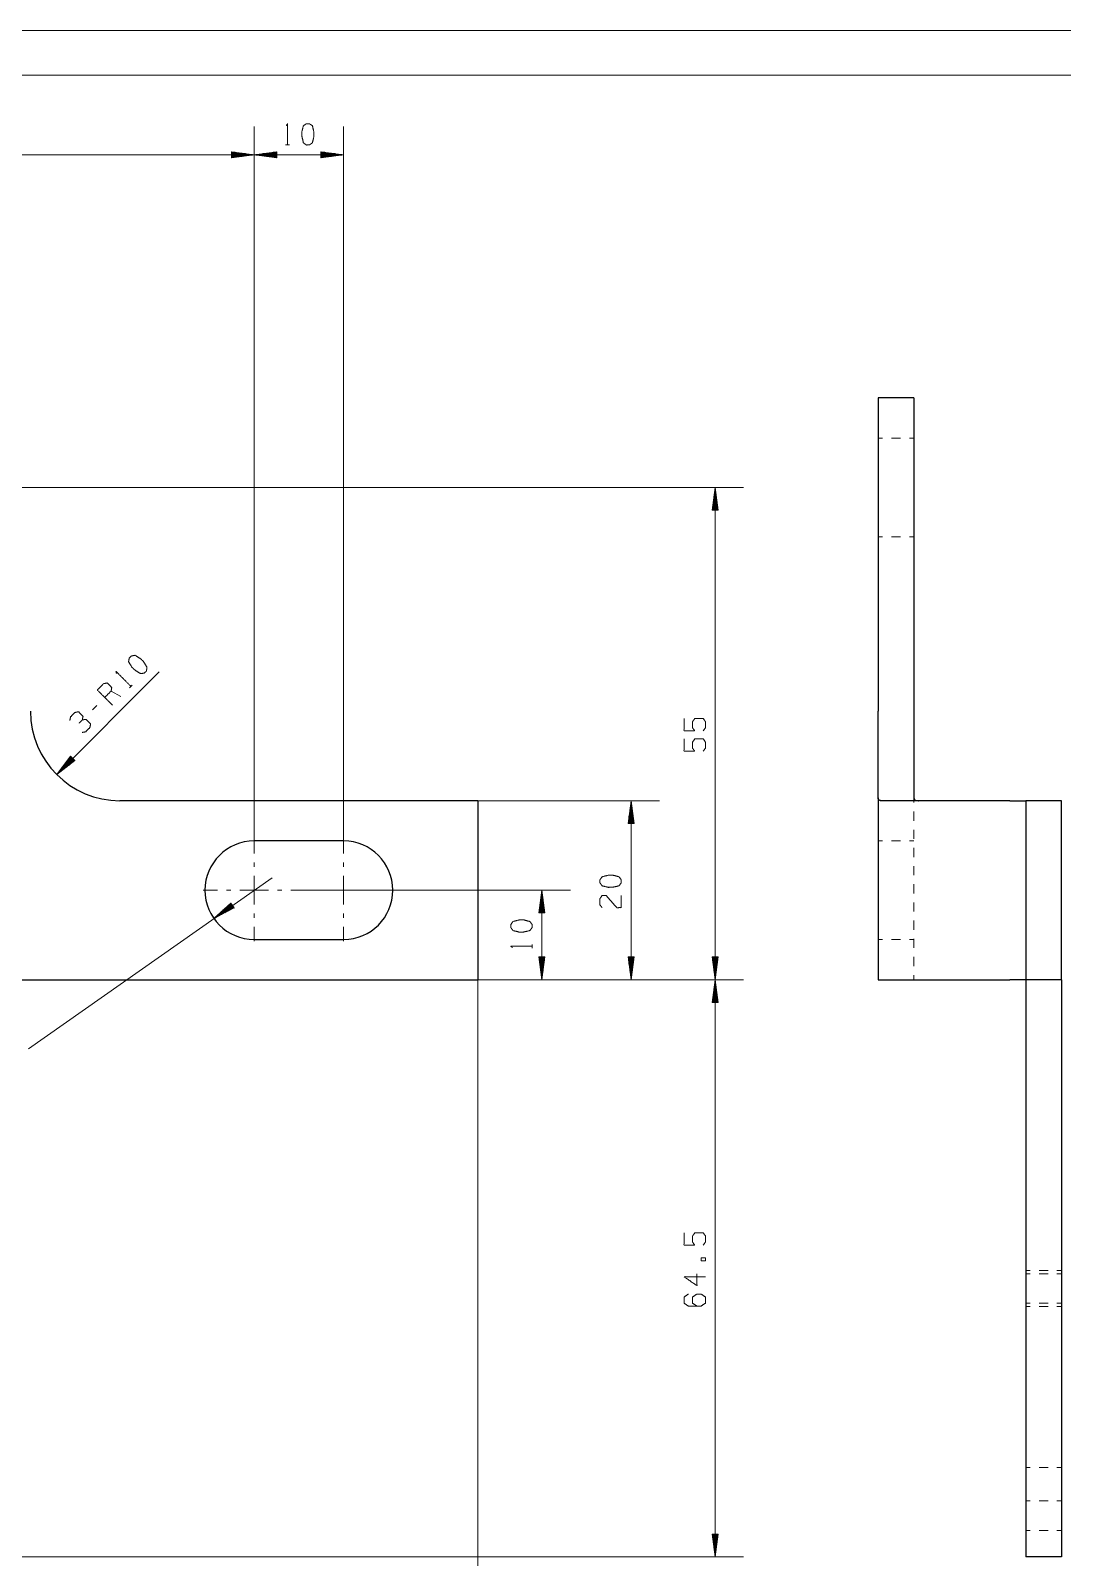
# Model space of a CAD drawing. Header units: millimetres. Extents: x 0 to 420, y 0 to 297.
# Drawn here: x 211.7 to 327.1, y 126.4 to 297 of the extents above; entities that cross this region are included whole.
import ezdxf

# ---------------------------------------------------------------- set-up
doc = ezdxf.new("R2010")
doc.units = ezdxf.units.MM
doc.layers.add('101', color=7, linetype='Continuous', true_color=0xffffff)

msp = doc.modelspace()

# ---------------------------------------------------------------- linework, layer by layer
at = {"layer": '101', "color": 133, "linetype": 'Continuous', "lineweight": 18}
for p, q in [((420, 297), (0, 297)), ((415, 292), (25, 292))]:
    msp.add_line(p, q, dxfattribs=at)
at = {"layer": '101', "color": 22, "linetype": 'Continuous', "lineweight": 18}
for p, q in [((236.74, 206.64), (236.74, 286.29)), ((236.74, 206.64), (236.74, 286.29)), ((246.74, 206.64), (246.74, 286.29)), ((234.2, 283.45), (234.24, 283.45)), ((234.2, 283.45), (234.24, 283.45)), ((234.2, 283.45), (234.2, 282.78)), ((236.74, 283.12), (234.2, 283.45)), ((234.2, 283.4), (234.62, 283.4)), ((234.2, 283.35), (235.01, 283.35)), ((234.2, 283.3), (235.39, 283.3)), ((234.2, 283.25), (235.78, 283.25)), ((239.28, 283.45), (236.74, 283.12)), ((239.28, 283.25), (237.71, 283.25)), ((239.28, 283.3), (238.1, 283.3)), ((239.28, 283.35), (238.48, 283.35)), ((239.28, 283.4), (238.87, 283.4)), ((239.28, 283.45), (239.25, 283.45)), ((239.28, 283.45), (239.25, 283.45)), ((239.28, 282.78), (239.28, 283.45)), ((244.2, 283.45), (244.24, 283.45)), ((244.2, 283.45), (244.24, 283.45)), ((244.2, 283.45), (244.2, 282.78)), ((246.74, 283.12), (244.2, 283.45)), ((244.2, 283.4), (244.62, 283.4)), ((244.2, 283.35), (245.01, 283.35)), ((244.2, 283.3), (245.39, 283.3)), ((244.2, 283.25), (245.78, 283.25)), ((102.74, 283.12), (236.74, 283.12)), ((234.2, 283.2), (236.17, 283.2)), ((234.2, 283.14), (236.55, 283.14)), ((234.2, 282.78), (236.74, 283.12)), ((234.2, 283.09), (236.55, 283.09)), ((234.2, 283.04), (236.17, 283.04)), ((234.2, 282.99), (235.78, 282.99)), ((234.2, 282.94), (235.39, 282.94)), ((234.2, 282.89), (235.01, 282.89)), ((234.2, 282.84), (234.62, 282.84)), ((234.2, 282.79), (234.24, 282.79)), ((234.2, 282.79), (234.24, 282.79)), ((236.74, 283.12), (239.28, 282.78)), ((236.74, 283.12), (246.74, 283.12)), ((239.28, 283.14), (236.94, 283.14)), ((239.28, 283.09), (236.94, 283.09)), ((239.28, 283.2), (237.32, 283.2)), ((239.28, 283.04), (237.32, 283.04)), ((239.28, 282.99), (237.71, 282.99)), ((239.28, 282.94), (238.1, 282.94)), ((239.28, 282.89), (238.48, 282.89)), ((239.28, 282.84), (238.87, 282.84)), ((239.28, 282.79), (239.25, 282.79)), ((239.28, 282.79), (239.25, 282.79)), ((244.2, 283.2), (246.17, 283.2)), ((244.2, 283.14), (246.55, 283.14)), ((244.2, 282.78), (246.74, 283.12)), ((244.2, 283.09), (246.55, 283.09)), ((244.2, 283.04), (246.17, 283.04)), ((244.2, 282.99), (245.78, 282.99)), ((244.2, 282.94), (245.39, 282.94)), ((244.2, 282.89), (245.01, 282.89)), ((244.2, 282.84), (244.62, 282.84)), ((244.2, 282.79), (244.24, 282.79)), ((244.2, 282.79), (244.24, 282.79)), ((192.44, 245.94), (291.43, 245.94)), ((288.26, 245.94), (287.93, 243.4)), ((288.23, 243.4), (288.23, 245.74)), ((288.59, 243.4), (288.26, 245.94)), ((288.26, 245.94), (288.26, 190.94)), ((288.29, 243.4), (288.29, 245.74)), ((288.03, 243.4), (288.03, 244.2)), ((288.08, 243.4), (288.08, 244.59)), ((288.13, 243.4), (288.13, 244.97)), ((288.18, 243.4), (288.18, 245.36)), ((288.34, 243.4), (288.34, 245.36)), ((288.39, 243.4), (288.39, 244.97)), ((288.44, 243.4), (288.44, 244.59)), ((288.49, 243.4), (288.49, 244.2)), ((287.93, 243.4), (287.93, 243.43)), ((287.93, 243.4), (287.93, 243.43)), ((287.93, 243.4), (288.59, 243.4)), ((287.98, 243.4), (287.98, 243.82)), ((288.54, 243.4), (288.54, 243.82)), ((288.59, 243.4), (288.59, 243.43)), ((288.59, 243.4), (288.59, 243.43)), ((226.14, 225.33), (214.67, 213.87)), ((216.23, 215.9), (214.67, 213.87)), ((214.67, 213.87), (216.7, 215.43)), ((216.45, 215.68), (214.79, 214.02)), ((216.49, 215.65), (214.83, 213.99)), ((216.41, 215.72), (215.03, 214.33)), ((216.52, 215.61), (215.13, 214.22)), ((216.38, 215.75), (215.26, 214.64)), ((216.56, 215.57), (215.44, 214.46)), ((216.34, 215.79), (215.5, 214.95)), ((216.31, 215.83), (215.74, 215.26)), ((216.59, 215.54), (215.75, 214.7)), ((216.27, 215.86), (215.98, 215.57)), ((216.63, 215.5), (216.06, 214.93)), ((216.23, 215.9), (216.21, 215.88)), ((216.23, 215.9), (216.21, 215.88)), ((216.7, 215.43), (216.23, 215.9)), ((216.67, 215.47), (216.37, 215.17)), ((216.7, 215.43), (216.68, 215.41)), ((216.7, 215.43), (216.68, 215.41)), ((261.74, 210.94), (282.04, 210.94)), ((278.86, 210.94), (278.53, 208.4)), ((278.73, 208.4), (278.73, 209.97)), ((278.79, 208.4), (278.79, 210.36)), ((278.84, 208.4), (278.84, 210.74)), ((279.2, 208.4), (278.86, 210.94)), ((278.86, 210.94), (278.86, 190.94)), ((278.89, 208.4), (278.89, 210.74)), ((278.94, 208.4), (278.94, 210.36)), ((278.99, 208.4), (278.99, 209.97)), ((278.53, 208.4), (278.53, 208.43)), ((278.53, 208.4), (278.53, 208.43)), ((278.53, 208.4), (279.2, 208.4)), ((278.58, 208.4), (278.58, 208.82)), ((278.63, 208.4), (278.63, 209.2)), ((278.68, 208.4), (278.68, 209.59)), ((279.04, 208.4), (279.04, 209.59)), ((279.09, 208.4), (279.09, 209.2)), ((279.14, 208.4), (279.14, 208.82)), ((279.19, 208.4), (279.19, 208.43)), ((279.19, 208.4), (279.19, 208.43)), ((238.74, 202.34), (211.5, 183.23)), ((242.44, 200.94), (272.08, 200.94)), ((268.9, 200.94), (268.57, 198.4)), ((268.77, 198.4), (268.77, 199.97)), ((268.83, 198.4), (268.83, 200.36)), ((268.88, 198.4), (268.88, 200.74)), ((269.24, 198.4), (268.9, 200.94)), ((268.9, 200.94), (268.9, 190.94)), ((268.93, 198.4), (268.93, 200.74)), ((268.98, 198.4), (268.98, 200.36)), ((269.03, 198.4), (269.03, 199.97)), ((234.13, 199.51), (232.24, 197.78)), ((232.24, 197.78), (234.51, 198.96)), ((234.31, 199.26), (232.39, 197.91)), ((234.34, 199.22), (232.41, 197.87)), ((234.28, 199.3), (232.67, 198.17)), ((234.37, 199.18), (232.76, 198.05)), ((234.25, 199.34), (232.96, 198.44)), ((234.39, 199.13), (233.1, 198.23)), ((234.22, 199.38), (233.25, 198.7)), ((234.42, 199.09), (233.45, 198.41)), ((234.19, 199.42), (233.53, 198.96)), ((234.45, 199.05), (233.79, 198.59)), ((234.16, 199.47), (233.82, 199.23)), ((234.13, 199.51), (234.11, 199.49)), ((234.13, 199.51), (234.11, 199.49)), ((234.51, 198.96), (234.13, 199.51)), ((234.48, 199.01), (234.14, 198.77)), ((234.51, 198.97), (234.48, 198.95)), ((234.51, 198.97), (234.48, 198.95)), ((268.57, 198.4), (268.57, 198.43)), ((268.57, 198.4), (268.57, 198.43)), ((268.57, 198.4), (269.24, 198.4)), ((268.62, 198.4), (268.62, 198.82)), ((268.67, 198.4), (268.67, 199.2)), ((268.72, 198.4), (268.72, 199.59)), ((269.08, 198.4), (269.08, 199.59)), ((269.13, 198.4), (269.13, 199.2)), ((269.18, 198.4), (269.18, 198.82)), ((269.23, 198.4), (269.23, 198.43)), ((269.23, 198.4), (269.23, 198.43)), ((268.57, 193.48), (268.57, 193.45)), ((268.57, 193.48), (268.57, 193.45)), ((268.57, 193.48), (268.9, 190.94)), ((269.24, 193.48), (268.57, 193.48)), ((268.62, 193.48), (268.62, 193.06)), ((268.67, 193.48), (268.67, 192.67)), ((268.72, 193.48), (268.72, 192.29)), ((268.77, 193.48), (268.77, 191.9)), ((268.83, 193.48), (268.83, 191.52)), ((268.88, 193.48), (268.88, 191.13)), ((268.9, 190.94), (269.24, 193.48)), ((268.93, 193.48), (268.93, 191.13)), ((268.98, 193.48), (268.98, 191.52)), ((269.03, 193.48), (269.03, 191.9)), ((269.08, 193.48), (269.08, 192.29)), ((269.13, 193.48), (269.13, 192.67)), ((269.18, 193.48), (269.18, 193.06)), ((269.23, 193.48), (269.23, 193.45)), ((269.23, 193.48), (269.23, 193.45)), ((278.53, 193.48), (278.53, 193.45)), ((278.53, 193.48), (278.53, 193.45)), ((278.53, 193.48), (278.86, 190.94)), ((279.2, 193.48), (278.53, 193.48)), ((278.58, 193.48), (278.58, 193.06)), ((278.63, 193.48), (278.63, 192.67)), ((278.68, 193.48), (278.68, 192.29)), ((278.73, 193.48), (278.73, 191.9)), ((278.79, 193.48), (278.79, 191.52)), ((278.84, 193.48), (278.84, 191.13)), ((278.86, 190.94), (279.2, 193.48)), ((278.89, 193.48), (278.89, 191.13)), ((278.94, 193.48), (278.94, 191.52)), ((278.99, 193.48), (278.99, 191.9)), ((279.04, 193.48), (279.04, 192.29)), ((279.09, 193.48), (279.09, 192.67)), ((279.14, 193.48), (279.14, 193.06)), ((279.19, 193.48), (279.19, 193.45)), ((279.19, 193.48), (279.19, 193.45)), ((287.93, 193.48), (287.93, 193.45)), ((287.93, 193.48), (287.93, 193.45)), ((287.93, 193.48), (288.26, 190.94)), ((288.59, 193.48), (287.93, 193.48)), ((287.98, 193.48), (287.98, 193.06)), ((288.03, 193.48), (288.03, 192.67)), ((288.08, 193.48), (288.08, 192.29)), ((288.13, 193.48), (288.13, 191.9)), ((288.18, 193.48), (288.18, 191.52)), ((288.23, 193.48), (288.23, 191.13)), ((288.26, 190.94), (288.59, 193.48)), ((288.29, 193.48), (288.29, 191.13)), ((288.34, 193.48), (288.34, 191.52)), ((288.39, 193.48), (288.39, 191.9)), ((288.44, 193.48), (288.44, 192.29)), ((288.49, 193.48), (288.49, 192.67)), ((288.54, 193.48), (288.54, 193.06)), ((288.59, 193.48), (288.59, 193.45)), ((288.59, 193.48), (288.59, 193.45)), ((164.23, 190.94), (272.08, 190.94)), ((164.23, 190.94), (291.43, 190.94)), ((261.74, 190.94), (291.43, 190.94)), ((261.74, 190.94), (282.04, 190.94)), ((261.74, 190.94), (261.74, 95.41)), ((288.26, 190.94), (287.93, 188.4)), ((288.08, 188.4), (288.08, 189.59)), ((288.13, 188.4), (288.13, 189.97)), ((288.18, 188.4), (288.18, 190.36)), ((288.23, 188.4), (288.23, 190.74)), ((288.59, 188.4), (288.26, 190.94)), ((288.26, 190.94), (288.26, 126.44)), ((288.29, 188.4), (288.29, 190.74)), ((288.34, 188.4), (288.34, 190.36)), ((288.39, 188.4), (288.39, 189.97)), ((288.44, 188.4), (288.44, 189.59)), ((287.93, 188.4), (287.93, 188.43)), ((287.93, 188.4), (287.93, 188.43)), ((287.93, 188.4), (288.59, 188.4)), ((287.98, 188.4), (287.98, 188.82)), ((288.03, 188.4), (288.03, 189.2)), ((288.49, 188.4), (288.49, 189.2)), ((288.54, 188.4), (288.54, 188.82)), ((288.59, 188.4), (288.59, 188.43)), ((288.59, 188.4), (288.59, 188.43)), ((287.93, 128.98), (287.93, 128.95)), ((287.93, 128.98), (287.93, 128.95)), ((287.93, 128.98), (288.26, 126.44)), ((288.59, 128.98), (287.93, 128.98)), ((287.98, 128.98), (287.98, 128.56)), ((288.03, 128.98), (288.03, 128.17)), ((288.08, 128.98), (288.08, 127.79)), ((288.13, 128.98), (288.13, 127.4)), ((288.18, 128.98), (288.18, 127.02)), ((288.23, 128.98), (288.23, 126.63)), ((288.26, 126.44), (288.59, 128.98)), ((288.29, 128.98), (288.29, 126.63)), ((288.34, 128.98), (288.34, 127.02)), ((288.39, 128.98), (288.39, 127.4)), ((288.44, 128.98), (288.44, 127.79)), ((288.49, 128.98), (288.49, 128.17)), ((288.54, 128.98), (288.54, 128.56)), ((288.59, 128.98), (288.59, 128.95)), ((288.59, 128.98), (288.59, 128.95)), ((112.74, 126.44), (291.43, 126.44))]:
    msp.add_line(p, q, dxfattribs=at)
at = {"layer": '101', "color": 72, "linetype": 'Continuous', "lineweight": 18}
for p, q in [((240.26, 284.21), (240.69, 284.21)), ((222.82, 223.56), (223.12, 223.86)), ((221.84, 222.58), (220.75, 223.19)), ((219.14, 221.58), (218.67, 221.1)), ((267.81, 194.46), (267.81, 194.88))]:
    msp.add_line(p, q, dxfattribs=at)
at = {"layer": '101', "color": 151, "linetype": 'Continuous', "lineweight": 25}
for p, q in [((306.47, 255.94), (306.47, 220.94)), ((310.47, 255.94), (306.47, 255.94)), ((310.47, 255.94), (306.47, 255.94)), ((310.47, 255.94), (310.47, 220.94)), ((261.74, 210.94), (221.74, 210.94)), ((261.74, 210.94), (221.74, 210.94)), ((261.74, 210.94), (261.74, 190.94)), ((306.47, 211.25), (306.47, 190.94)), ((321.21, 210.94), (309.4, 210.94)), ((326.97, 210.94), (322.97, 210.94)), ((322.97, 210.94), (322.97, 190.94)), ((326.97, 190.94), (326.97, 210.94)), ((246.74, 206.44), (236.74, 206.44)), ((236.74, 195.44), (246.74, 195.44)), ((164.23, 190.94), (261.74, 190.94)), ((309.4, 190.94), (321.21, 190.94)), ((326.97, 190.94), (322.97, 190.94)), ((322.97, 190.94), (322.97, 126.44)), ((326.97, 190.94), (326.97, 126.44)), ((326.97, 126.44), (322.97, 126.44))]:
    msp.add_line(p, q, dxfattribs=at)
at = {"layer": '101', "color": 53, "linetype": 'Continuous', "lineweight": 18}
for p, q in [((306.97, 251.44), (306.47, 251.44)), ((308.97, 251.44), (307.97, 251.44)), ((310.47, 251.44), (309.97, 251.44)), ((306.97, 240.44), (306.47, 240.44)), ((308.97, 240.44), (307.97, 240.44)), ((310.47, 240.44), (309.97, 240.44)), ((306.47, 210.94), (306.55, 210.94)), ((306.7, 210.94), (306.78, 210.94)), ((310.47, 211.25), (310.47, 210.74)), ((310.47, 209.73), (310.47, 208.71)), ((310.47, 207.7), (310.47, 206.68)), ((306.97, 206.44), (306.47, 206.44)), ((308.97, 206.44), (307.97, 206.44)), ((310.47, 206.44), (309.97, 206.44)), ((310.47, 205.66), (310.47, 204.65)), ((310.47, 203.63), (310.47, 202.62)), ((310.47, 201.6), (310.47, 200.59)), ((310.47, 199.57), (310.47, 198.56)), ((310.47, 197.54), (310.47, 196.52)), ((306.97, 195.44), (306.47, 195.44)), ((308.97, 195.44), (307.97, 195.44)), ((310.47, 195.44), (309.97, 195.44)), ((310.47, 195.51), (310.47, 194.49)), ((310.47, 193.48), (310.47, 192.46)), ((310.47, 191.45), (310.47, 190.94)), ((323.47, 190.94), (322.97, 190.94)), ((325.47, 190.94), (324.47, 190.94)), ((326.97, 190.94), (326.47, 190.94)), ((322.97, 158.44), (323.47, 158.44)), ((323.47, 158.09), (322.97, 158.09)), ((324.47, 158.44), (325.47, 158.44)), ((325.47, 158.09), (324.47, 158.09)), ((326.47, 158.44), (326.97, 158.44)), ((326.97, 158.09), (326.47, 158.09)), ((326.97, 158.35), (326.97, 158.44)), ((326.97, 158.09), (326.97, 158.17)), ((322.97, 154.79), (323.47, 154.79)), ((322.97, 154.44), (323.47, 154.44)), ((324.47, 154.79), (325.47, 154.79)), ((324.47, 154.44), (325.47, 154.44)), ((326.47, 154.79), (326.97, 154.79)), ((326.47, 154.44), (326.97, 154.44)), ((326.97, 154.79), (326.97, 154.7)), ((326.97, 154.52), (326.97, 154.44)), ((323.47, 136.44), (322.97, 136.44)), ((325.47, 136.44), (324.47, 136.44)), ((326.97, 136.44), (326.47, 136.44)), ((323.47, 132.69), (322.97, 132.69)), ((325.47, 132.69), (324.47, 132.69)), ((326.97, 132.69), (326.47, 132.69)), ((322.97, 129.39), (323.47, 129.39)), ((324.47, 129.39), (325.47, 129.39)), ((326.47, 129.39), (326.97, 129.39)), ((323.47, 126.44), (322.97, 126.44)), ((325.47, 126.44), (324.47, 126.44)), ((326.97, 126.44), (326.47, 126.44))]:
    msp.add_line(p, q, dxfattribs=at)
at = {"layer": '101', "color": 151, "linetype": 'Continuous', "lineweight": 18}
for p, q in [((236.74, 205.04), (236.74, 206.64)), ((246.74, 205.04), (246.74, 206.64)), ((236.74, 203.54), (236.74, 204.04)), ((246.74, 203.54), (246.74, 204.04)), ((236.74, 200.94), (236.74, 202.54)), ((246.74, 200.94), (246.74, 202.54)), ((232.64, 200.94), (231.04, 200.94)), ((234.14, 200.94), (233.64, 200.94)), ((236.74, 200.94), (235.14, 200.94)), ((236.74, 200.94), (238.34, 200.94)), ((236.74, 200.94), (236.74, 199.34)), ((239.34, 200.94), (239.84, 200.94)), ((240.84, 200.94), (242.44, 200.94)), ((242.64, 200.94), (241.04, 200.94)), ((244.14, 200.94), (243.64, 200.94)), ((246.74, 200.94), (245.14, 200.94)), ((246.74, 200.94), (248.34, 200.94)), ((246.74, 200.94), (246.74, 199.34)), ((249.34, 200.94), (249.84, 200.94)), ((250.84, 200.94), (252.44, 200.94)), ((236.74, 198.34), (236.74, 197.84)), ((246.74, 198.34), (246.74, 197.84)), ((236.74, 196.84), (236.74, 195.24)), ((246.74, 196.84), (246.74, 195.24))]:
    msp.add_line(p, q, dxfattribs=at)
at = {"layer": '101', "color": 151, "linetype": 'Continuous', "lineweight": 25}
for centre, radius, start, end in [((221.74, 220.94), 10, 180, 270), ((221.74, 220.94), 10, 180, 270), ((236.74, 200.94), 5.5, 90, 270), ((246.74, 200.94), 5.5, 270, 90)]:
    msp.add_arc(centre, radius, start, end, dxfattribs=at)
at = {"layer": '101', "color": 72, "linetype": 'Continuous', "lineweight": 18}
for points, knots in [([(240.33, 286.39), (240.48, 286.59), (240.48, 284.21)], [0, 0, 0.093484, 1, 1]), ([(242.91, 284.21), (243.25, 284.46), (243.42, 285.16), (243.42, 285.64), (243.25, 286.36), (242.91, 286.59), (242.57, 286.59), (242.24, 286.36), (242.06, 285.64), (242.08, 285.16), (242.24, 284.46), (242.57, 284.21), (242.91, 284.21)], [0, 0, 0.067526, 0.183973, 0.260584, 0.380944, 0.446143, 0.500306, 0.565506, 0.685865, 0.762529, 0.878311, 0.945837, 1, 1]), ([(224.7, 225.43), (224.76, 225.85), (224.39, 226.47), (224.05, 226.8), (223.42, 227.19), (223.02, 227.11), (222.78, 226.88), (222.7, 226.48), (223.09, 225.84), (223.44, 225.52), (224.05, 225.14), (224.46, 225.2), (224.7, 225.43)], [0, 0, 0.067528, 0.183971, 0.260586, 0.380944, 0.446142, 0.500307, 0.565506, 0.685863, 0.76253, 0.878309, 0.945835, 1, 1]), ([(221.34, 225.15), (221.3, 225.39), (222.97, 223.71)], [0, 0, 0.093487, 1, 1]), ([(220.89, 221.63), (219.21, 223.31), (219.92, 224.02), (220.32, 224.1), (220.83, 223.58), (220.75, 223.19), (220.04, 222.48)], [0, 0, 0.40095, 0.571035, 0.639277, 0.761672, 0.829915, 1, 1]), ([(217.53, 219.97), (217.61, 220.37), (217.1, 220.88), (216.7, 220.8), (216.22, 220.31), (216.14, 219.92)], [0, 0, 0.153877, 0.429854, 0.583728, 0.846123, 1, 1]), ([(286.94, 218.76), (287.17, 219.09), (287.17, 219.78), (286.94, 220.12), (285.99, 220.12), (285.74, 219.78), (285.74, 219.09), (285.97, 218.76), (284.79, 218.76), (284.79, 220.12)], [0, 0, 0.062228, 0.168342, 0.230571, 0.376813, 0.441264, 0.547378, 0.609608, 0.79049, 1, 1]), ([(217.51, 218.57), (217.89, 218.63), (218.38, 219.12), (218.46, 219.52), (217.95, 220.03), (217.53, 219.97), (217.17, 219.61)], [0, 0, 0.124119, 0.34369, 0.472449, 0.70338, 0.836735, 1, 1]), ([(286.94, 216.48), (287.17, 216.81), (287.17, 217.5), (286.94, 217.84), (285.99, 217.84), (285.74, 217.5), (285.74, 216.81), (285.97, 216.48), (284.79, 216.48), (284.79, 217.84)], [0, 0, 0.062229, 0.168344, 0.23057, 0.376814, 0.441262, 0.547377, 0.609608, 0.790491, 1, 1]), ([(277.77, 202.1), (277.52, 202.44), (276.82, 202.62), (276.34, 202.62), (275.62, 202.44), (275.39, 202.1), (275.39, 201.77), (275.62, 201.43), (276.34, 201.26), (276.82, 201.27), (277.52, 201.43), (277.77, 201.77), (277.77, 202.1)], [0, 0, 0.067528, 0.183971, 0.260585, 0.380943, 0.446142, 0.500305, 0.565504, 0.685864, 0.76253, 0.878309, 0.945837, 1, 1]), ([(275.62, 199), (275.39, 199.31), (275.39, 200), (275.62, 200.34), (276.09, 200.34), (277.29, 198.98), (277.77, 199), (277.77, 200.34)], [0, 0, 0.069694, 0.192978, 0.265273, 0.350228, 0.674739, 0.759753, 1, 1]), ([(267.81, 197.1), (267.56, 197.44), (266.86, 197.62), (266.38, 197.62), (265.66, 197.44), (265.43, 197.1), (265.43, 196.77), (265.66, 196.43), (266.38, 196.26), (266.86, 196.27), (267.56, 196.43), (267.81, 196.77), (267.81, 197.1)], [0, 0, 0.067528, 0.183971, 0.260585, 0.380944, 0.446143, 0.500306, 0.565505, 0.685864, 0.762531, 0.878309, 0.945837, 1, 1]), ([(265.63, 194.53), (265.43, 194.67), (267.81, 194.67)], [0, 0, 0.093489, 1, 1]), ([(286.94, 161.28), (287.17, 161.62), (287.17, 162.31), (286.94, 162.64), (285.99, 162.64), (285.74, 162.31), (285.74, 161.62), (285.97, 161.28), (284.79, 161.28), (284.79, 162.64)], [0, 0, 0.062228, 0.168342, 0.23057, 0.376814, 0.441264, 0.547378, 0.609608, 0.790491, 1, 1]), ([(287.17, 159.52), (287.17, 159.85), (286.69, 159.85), (286.69, 159.52), (287.17, 159.52)], [0, 0, 0.207091, 0.5, 0.707091, 1, 1]), ([(286.22, 158.09), (286.22, 156.75), (284.79, 157.75), (287.17, 157.75)], [0, 0, 0.245868, 0.565294, 1, 1]), ([(286.22, 154.47), (285.74, 154.79), (285.74, 155.48), (286.22, 155.81), (286.69, 155.81), (287.17, 155.48), (287.17, 154.79), (286.69, 154.47), (285.27, 154.47), (284.79, 154.79), (284.79, 155.48), (285.27, 155.81)], [0, 0, 0.076964, 0.169761, 0.248074, 0.31202, 0.390331, 0.483128, 0.56009, 0.751926, 0.82889, 0.921687, 1, 1])]:
    msp.add_open_spline(points, degree=1, knots=knots, dxfattribs=at)
at = {"layer": '101', "color": 151, "linetype": 'Continuous', "lineweight": 25}
for points, knots in [([(306.47, 211.25), (306.47, 211.72), (306.47, 213.23), (306.47, 215.4), (306.47, 218.05), (306.47, 220.94)], [0, 0, 0.048216, 0.204455, 0.428618, 0.701569, 1, 1]), ([(310.47, 220.94), (310.47, 218.05), (310.47, 215.4), (310.47, 213.23), (310.47, 212.38), (310.47, 211.25)], [0, 0, 0.298431, 0.571382, 0.795545, 0.883142, 1, 1]), ([(306.78, 210.94), (306.55, 211.01), (306.47, 211.25)], [0, 0, 0.493731, 1, 1]), ([(309.4, 210.94), (307.38, 210.94), (306.78, 210.94)], [0, 0, 0.77309, 1, 1]), ([(310.47, 211.25), (310.53, 211.07), (310.72, 210.97), (311.01, 210.94)], [0, 0, 0.272655, 0.587923, 1, 1]), ([(321.21, 210.94), (321.96, 210.94), (322.85, 210.94), (322.97, 210.94)], [0, 0, 0.424597, 0.934401, 1, 1]), ([(306.47, 190.94), (306.59, 190.94), (307.56, 190.94), (309.4, 190.94)], [0, 0, 0.042034, 0.372128, 1, 1]), ([(322.97, 190.94), (322.85, 190.94), (321.96, 190.94), (321.21, 190.94)], [0, 0, 0.065599, 0.575403, 1, 1])]:
    msp.add_open_spline(points, degree=1, knots=knots, dxfattribs=at)

doc.saveas('drawing.dxf')
